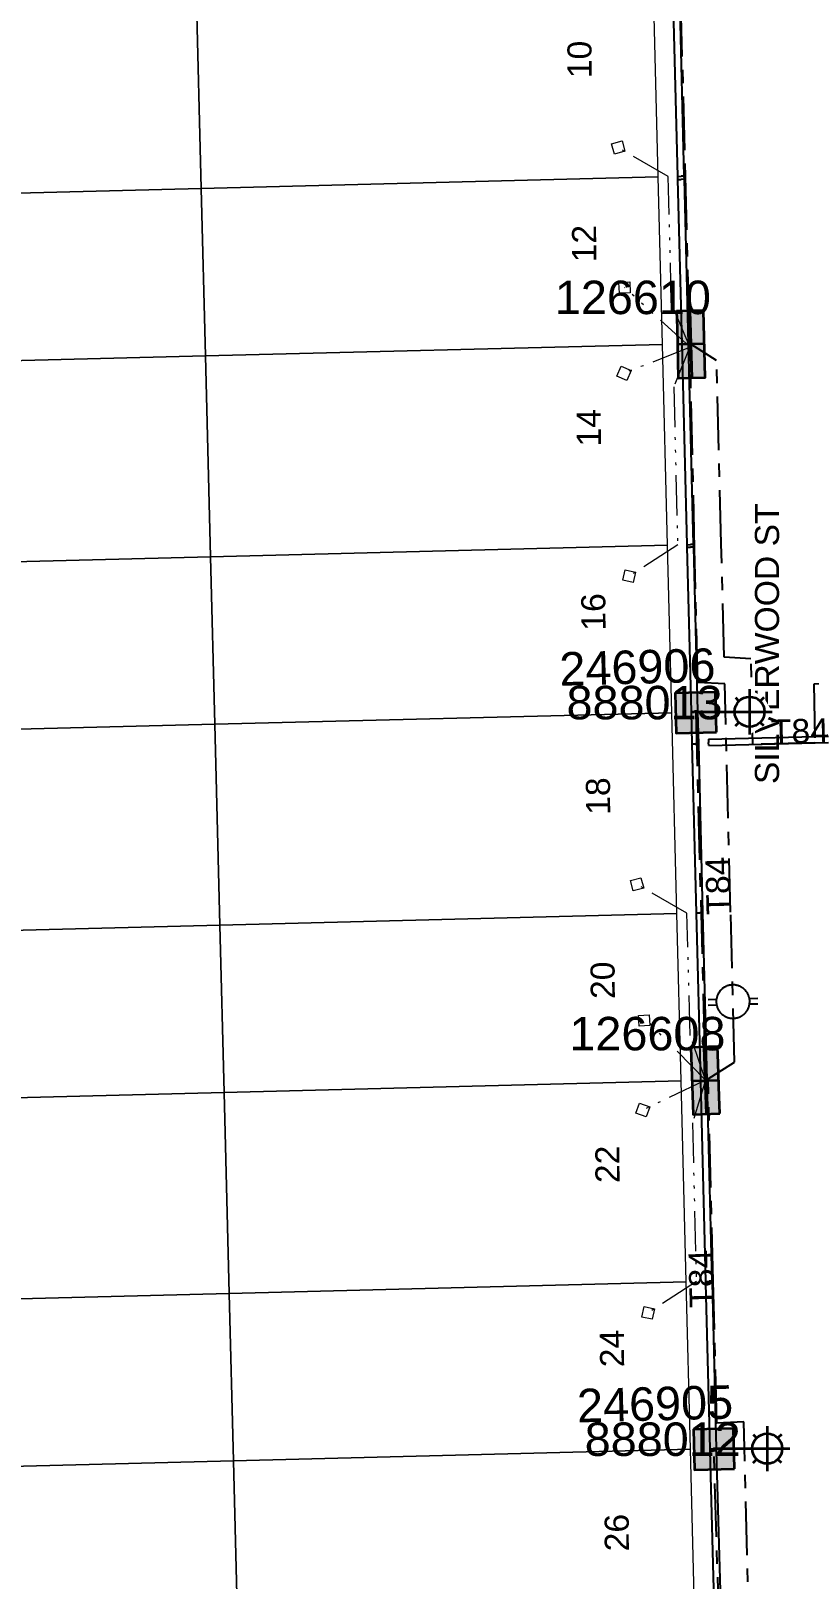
# Model space of a CAD drawing. Header units: metres. Extents: x 293418 to 294566, y 6233478 to 6234177.
# Drawn here: x 293934.6 to 293992.7, y 6233575.8 to 6233691.3 of the extents above; entities that cross this region are included whole.
import ezdxf
from ezdxf.enums import TextEntityAlignment as Align

# ---------------------------------------------------------------- set-up
doc = ezdxf.new("R2010")
doc.units = ezdxf.units.M
doc.linetypes.add('Cable Exist UG', pattern=[7, 4, -1, 1, -1])
doc.linetypes.add('PHANTOMX2', pattern=[6.6, 3, -0.75, 0.2, -0.75, 0.2, -0.75, 0.2, -0.75])
doc.layers.get('0').update_dxf_attribs({"color": 6})
for name, color, linetype, lineweight in [('_User_LV_Exist', 5, 'Continuous', 35), ('Cadastre Land Parcels_SP_EXT', 118, 'Continuous', 15), ('Cadastre Roads_SP_EXT', 218, 'Continuous', 15), ('Mains_LV_EXT', 163, 'Continuous', 25), ('Mains_LV_SL_EXT', 135, 'Continuous', 25), ('Services_SP_EXT', 42, 'PHANTOMX2', 20)]:
    doc.layers.add(name, color=color, linetype=linetype, lineweight=lineweight)
for name, color, linetype in [('Duct_SP_EXT', 30, 'Continuous'), ('Equip_LV_EXT', 7, 'Continuous'), ('Equip_SP_SL_EXT', 7, 'Continuous'), ('SupportsUG_SP_LV_EXT', 7, 'Continuous'), ('SupportsUG_SP_LV_SL_EXT', 7, 'Continuous')]:
    doc.layers.add(name, color=color, linetype=linetype)
doc.layers.add('Features_HIDE', color=1, linetype='Continuous', plot=False)
doc.styles.add('COLUMN_LABEL', font='arial.ttf', dxfattribs={"height": 2})
doc.styles.add('iecARIAL', font='arial.ttf', dxfattribs={"height": 2})
doc.styles.add('POLE_LABEL', font='arial.ttf', dxfattribs={"height": 2})
doc.styles.add('SL_LABEL', font='arial.ttf', dxfattribs={"height": 2})
doc.styles.get("Standard").update_dxf_attribs({"font": 'arial.ttf'})

# ---------------------------------------------------------------- blocks, each defined once
blk = doc.blocks.new('SL_LANTERN_EXT')
at = {"flags": 9}
for tag, p in [('LRATECODE', (-7.4, 0)), ('LOUTREACHVOCAB', (-7.2, 0)), ('LOUTREACH', (-7, 0)), ('LANTNUMBER', (-6.6, 0)), ('LNEW', (-6.4, 0)), ('LMASTVOCAB', (-6.2, 0)), ('LMAST', (-6, 0)), ('LLAMPVOCAB', (-5.8, 0)), ('LLAMP', (-5.6, 0)), ('LEXIST', (-5.4, 0)), ('LCHARGE3PERCENT', (-5.2, 0)), ('LCHARGE3', (-5, 0)), ('LCHARGE2PERCENT', (-4.8, 0)), ('LCHARGE2', (-4.6, 0)), ('LCHARGE1PERCENT', (-4.4, 0)), ('LCHARGE1', (-4.2, 0)), ('LCATEGORY', (-4, 0)), ('LBRACKETVOCAB', (-3.8, 0)), ('LBRACKET', (-3.6, 0)), ('LKINGHEIGHT', (-3.4, 0)), ('CREPLACE', (-3.2, 0)), ('CREMOVE', (-3, 0)), ('CNUMBER', (-2.8, 0)), ('CNEW', (-2.6, 0)), ('CEXIST', (-2.4, 0)), ('USAGE', (-2.2, 0)), ('STATE', (-2, 0)), ('OWNED_BY', (-1.8, 0)), ('ORIENTATION', (-1.6, 0)), ('OPERATING_VOLTAGE', (-1.4, 0)), ('NO_PHASES', (-1.2, 0)), ('LANTERN_TYPE', (-1, 0)), ('LANTERN_PURPOSE', (-0.8, 0)), ('CONTROL_TYPE', (-0.6, 0)), ('CONSTRUCTED_VOLTAGE', (-0.4, 0))]:
    blk.add_attdef(tag, text='', height=0.001, rotation=270, dxfattribs=at).set_placement(p, align=Align.MIDDLE_LEFT)
at = {"style": 'SL_LABEL', "flags": 9}
blk.add_attdef('STREET_CODE', text='', height=0.001, rotation=270, dxfattribs=at).set_placement((0, 0), align=Align.MIDDLE_LEFT)
at = {"flags": 1}
blk.add_attdef('Z', (0, 0), '', height=0.001, rotation=270, dxfattribs=at)
at = {"width": 0.9}
blk.add_attdef('LNUMBER', text='', height=1, dxfattribs=at).set_placement((7, -1), align=Align.MIDDLE_LEFT)
at = {"flags": 9}
for tag, p in [('LREMOVE', (0, -7.6)), ('LREPLACE', (0, -7.8)), ('LTYPE', (0, -8)), ('LTYPEVOCAB', (0, -8.2)), ('LEGEND', (0, -8.4)), ('SUBURB', (0, -8.6)), ('STREETNAME', (0, -8.8)), ('LOCATION', (0, -9)), ('NOTES', (0, -9.2)), ('MAINTAINED_BY', (0, -9.86))]:
    blk.add_attdef(tag, text='', height=0.001, dxfattribs=at).set_placement(p, align=Align.MIDDLE_LEFT)
blk.add_attdef('OPERATED_BY', (0, -9.61), '', height=0.001, dxfattribs=at)
at = {"layer": 'Features_HIDE', "width": 0.9}
blk.add_attdef('ASSET_NUM', text='', height=1, dxfattribs=at).set_placement((7, 1), align=Align.MIDDLE_LEFT)
blk.add_wipeout([(5.69, 0), (5.06, -1.06), (4, -1.69), (2.94, -1.06), (2.31, 0), (2.94, 1.06), (4, 1.69), (5.06, 1.06)])
for p, q in [((4, 1.69), (4, 0)), ((0, 0), (4, 0)), ((2.94, 1.06), (3.2, 0.8)), ((5.06, 1.06), (4.8, 0.8)), ((2.94, -1.06), (3.2, -0.8)), ((4, 0), (5.69, 0)), ((4, 0), (4, -1.69)), ((5.06, -1.06), (4.8, -0.8))]:
    blk.add_line(p, q)
blk.add_circle((4, 0), 1.12)
blk = doc.blocks.new('CCP_EXT')
at = {"flags": 9}
for tag, p in [('STATE', (0, -1.8)), ('LEGEND', (0, -1.4)), ('LIFE_SUPPORT', (0, -1.6)), ('NOTES', (0, -2))]:
    blk.add_attdef(tag, text='', height=0.2, dxfattribs=at).set_placement(p, align=Align.MIDDLE_LEFT)
blk.add_wipeout([(0, 0.57), (0.57, 0), (0, -0.57), (-0.57, 0)])
blk.add_lwpolyline([(-0.57, 0), (0, 0.57), (0.57, 0), (0, -0.57), (-0.57, 0)])
at = {"flags": 1}
blk.add_attdef('Z', (0, 0), '', height=0.2, dxfattribs=at)
at = {"flags": 9}
for tag, p in [('CCP_TYPE', (0, 0)), ('CONSTRUCTED_VOLTAGE', (0, -0.2)), ('OPERATING_VOLTAGE', (0, -0.6)), ('ORIENTATION', (0, -0.8)), ('OWNED_BY', (0, -1)), ('NO_PHASES', (0, -0.4)), ('USAGE', (0, -1.2))]:
    blk.add_attdef(tag, text='', height=0.2, dxfattribs=at).set_placement(p, align=Align.MIDDLE_LEFT)
blk = doc.blocks.new('LV_UG_LINKS_OPEN_EXT')
at = {"layer": 'Equip_LV_EXT'}
for tag, height, flags, p in [('NO_PHASES', 0.167, 9, (3.17, -2)), ('OPERATING_VOLTAGE', 0.2, 9, (3, -2.6)), ('ORIENTATION', 0.2, 9, (3, -2.8)), ('STATE', 0.2, 9, (3, -3)), ('SWITCH_TYPE', 0.2, 9, (3, -3.2)), ('USAGE', 0.2, 9, (3, -3.4)), ('OWNED_BY', 0.2, 9, (3, -3.8)), ('OPERATED_BY', 0.2, 9, (3, -4)), ('TYPE', 0.2, 9, (3, -4.6)), ('NOTES', 0.2, 9, (3, -3.6)), ('MAINTAINED_BY', 0.2, 9, (3, -4.2)), ('NUMBER_OF_PHASES', 0.2, 9, (3, -4.4)), ('Z', 0.2, 1, (3, -4.8))]:
    blk.add_attdef(tag, text='', height=height, dxfattribs=dict(at, flags=flags)).set_placement(p, align=Align.MIDDLE_LEFT)
blk.add_wipeout([(4, 1.25), (3.97, 1.25), (3.94, 1.25), (3.91, 1.25), (3.88, 1.24), (3.85, 1.24), (3.82, 1.24), (3.79, 1.23), (3.76, 1.23), (3.73, 1.22), (3.7, 1.21), (3.67, 1.2), (3.64, 1.2), (3.61, 1.19), (3.58, 1.18), (3.55, 1.17), (3.52, 1.15), (3.49, 1.14), (3.47, 1.13), (3.44, 1.12), (3.41, 1.1), (3.38, 1.09), (3.36, 1.07), (3.33, 1.06), (3.31, 1.04), (3.28, 1.02), (3.26, 1), (3.23, 0.99), (3.21, 0.97), (3.18, 0.95), (3.16, 0.93), (3.14, 0.91), (3.12, 0.88), (3.09, 0.86), (3.07, 0.84), (3.05, 0.82), (3.03, 0.79), (3.01, 0.77), (3, 0.74), (2.98, 0.72), (2.96, 0.69), (2.94, 0.67), (2.93, 0.64), (2.91, 0.62), (2.9, 0.59), (2.88, 0.56), (2.87, 0.53), (2.86, 0.51), (2.85, 0.48), (2.83, 0.45), (2.82, 0.42), (2.81, 0.39), (2.8, 0.36), (2.8, 0.33), (2.79, 0.3), (2.78, 0.27), (2.77, 0.24), (2.77, 0.21), (2.76, 0.18), (2.76, 0.15), (2.76, 0.12), (2.75, 0.09), (2.75, 0.06), (2.75, 0.03), (2.75, 0), (2.75, -0.03), (2.75, -0.06), (2.75, -0.09), (2.76, -0.12), (2.76, -0.15), (2.76, -0.18), (2.77, -0.21), (2.77, -0.24), (2.78, -0.27), (2.79, -0.3), (2.8, -0.33), (2.8, -0.36), (2.81, -0.39), (2.82, -0.42), (2.83, -0.45), (2.85, -0.48), (2.86, -0.51), (2.87, -0.53), (2.88, -0.56), (2.9, -0.59), (2.91, -0.62), (2.93, -0.64), (2.94, -0.67), (2.96, -0.69), (2.98, -0.72), (3, -0.74), (3.01, -0.77), (3.03, -0.79), (3.05, -0.82), (3.07, -0.84), (3.09, -0.86), (3.12, -0.88), (3.14, -0.91), (3.16, -0.93), (3.18, -0.95), (3.21, -0.97), (3.23, -0.99), (3.26, -1), (3.28, -1.02), (3.31, -1.04), (3.33, -1.06), (3.36, -1.07), (3.38, -1.09), (3.41, -1.1), (3.44, -1.12), (3.47, -1.13), (3.49, -1.14), (3.52, -1.15), (3.55, -1.17), (3.58, -1.18), (3.61, -1.19), (3.64, -1.2), (3.67, -1.2), (3.7, -1.21), (3.73, -1.22), (3.76, -1.23), (3.79, -1.23), (3.82, -1.24), (3.85, -1.24), (3.88, -1.24), (3.91, -1.25), (3.94, -1.25), (3.97, -1.25), (4, -1.25), (4.03, -1.25), (4.06, -1.25), (4.09, -1.25), (4.12, -1.24), (4.15, -1.24), (4.18, -1.24), (4.21, -1.23), (4.24, -1.23), (4.27, -1.22), (4.3, -1.21), (4.33, -1.2), (4.36, -1.2), (4.39, -1.19), (4.42, -1.18), (4.45, -1.17), (4.48, -1.15), (4.51, -1.14), (4.53, -1.13), (4.56, -1.12), (4.59, -1.1), (4.62, -1.09), (4.64, -1.07), (4.67, -1.06), (4.69, -1.04), (4.72, -1.02), (4.74, -1), (4.77, -0.99), (4.79, -0.97), (4.82, -0.95), (4.84, -0.93), (4.86, -0.91), (4.88, -0.88), (4.91, -0.86), (4.93, -0.84), (4.95, -0.82), (4.97, -0.79), (4.99, -0.77), (5, -0.74), (5.02, -0.72), (5.04, -0.69), (5.06, -0.67), (5.07, -0.64), (5.09, -0.62), (5.1, -0.59), (5.12, -0.56), (5.13, -0.53), (5.14, -0.51), (5.15, -0.48), (5.17, -0.45), (5.18, -0.42), (5.19, -0.39), (5.2, -0.36), (5.2, -0.33), (5.21, -0.3), (5.22, -0.27), (5.23, -0.24), (5.23, -0.21), (5.24, -0.18), (5.24, -0.15), (5.24, -0.12), (5.25, -0.09), (5.25, -0.06), (5.25, -0.03), (5.25, 0), (5.25, 0.03), (5.25, 0.06), (5.25, 0.09), (5.24, 0.12), (5.24, 0.15), (5.24, 0.18), (5.23, 0.21), (5.23, 0.24), (5.22, 0.27), (5.21, 0.3), (5.2, 0.33), (5.2, 0.36), (5.19, 0.39), (5.18, 0.42), (5.17, 0.45), (5.15, 0.48), (5.14, 0.51), (5.13, 0.53), (5.12, 0.56), (5.1, 0.59), (5.09, 0.62), (5.07, 0.64), (5.06, 0.67), (5.04, 0.69), (5.02, 0.72), (5, 0.74), (4.99, 0.77), (4.97, 0.79), (4.95, 0.82), (4.93, 0.84), (4.91, 0.86), (4.88, 0.88), (4.86, 0.91), (4.84, 0.93), (4.82, 0.95), (4.79, 0.97), (4.77, 0.99), (4.74, 1), (4.72, 1.02), (4.69, 1.04), (4.67, 1.06), (4.64, 1.07), (4.62, 1.09), (4.59, 1.1), (4.56, 1.12), (4.53, 1.13), (4.51, 1.14), (4.48, 1.15), (4.45, 1.17), (4.42, 1.18), (4.39, 1.19), (4.36, 1.2), (4.33, 1.2), (4.3, 1.21), (4.27, 1.22), (4.24, 1.23), (4.21, 1.23), (4.18, 1.24), (4.15, 1.24), (4.12, 1.24), (4.09, 1.25), (4.06, 1.25), (4.03, 1.25)]).dxf.layer = 'Equip_LV_EXT'
for p, q in [((3.79, 1.86), (3.79, 1.23)), ((4.21, 1.86), (4.21, 1.23)), ((3.79, -1.23), (3.79, -1.86)), ((4.21, -1.23), (4.21, -1.86))]:
    blk.add_line(p, q, dxfattribs=at)
at = {"layer": 'Equip_LV_EXT', "flags": 128}
blk.add_lwpolyline([(4, 1.25), (3.97, 1.25), (3.94, 1.25), (3.91, 1.25), (3.88, 1.24), (3.85, 1.24), (3.82, 1.24), (3.79, 1.23), (3.76, 1.23), (3.73, 1.22), (3.7, 1.21), (3.67, 1.2), (3.64, 1.2), (3.61, 1.19), (3.58, 1.18), (3.55, 1.17), (3.52, 1.15), (3.49, 1.14), (3.47, 1.13), (3.44, 1.12), (3.41, 1.1), (3.38, 1.09), (3.36, 1.07), (3.33, 1.06), (3.31, 1.04), (3.28, 1.02), (3.26, 1), (3.23, 0.99), (3.21, 0.97), (3.18, 0.95), (3.16, 0.93), (3.14, 0.91), (3.12, 0.88), (3.09, 0.86), (3.07, 0.84), (3.05, 0.82), (3.03, 0.79), (3.01, 0.77), (3, 0.74), (2.98, 0.72), (2.96, 0.69), (2.94, 0.67), (2.93, 0.64), (2.91, 0.62), (2.9, 0.59), (2.88, 0.56), (2.87, 0.53), (2.86, 0.51), (2.85, 0.48), (2.83, 0.45), (2.82, 0.42), (2.81, 0.39), (2.8, 0.36), (2.8, 0.33), (2.79, 0.3), (2.78, 0.27), (2.77, 0.24), (2.77, 0.21), (2.76, 0.18), (2.76, 0.15), (2.76, 0.12), (2.75, 0.09), (2.75, 0.06), (2.75, 0.03), (2.75, 0), (2.75, -0.03), (2.75, -0.06), (2.75, -0.09), (2.76, -0.12), (2.76, -0.15), (2.76, -0.18), (2.77, -0.21), (2.77, -0.24), (2.78, -0.27), (2.79, -0.3), (2.8, -0.33), (2.8, -0.36), (2.81, -0.39), (2.82, -0.42), (2.83, -0.45), (2.85, -0.48), (2.86, -0.51), (2.87, -0.53), (2.88, -0.56), (2.9, -0.59), (2.91, -0.62), (2.93, -0.64), (2.94, -0.67), (2.96, -0.69), (2.98, -0.72), (3, -0.74), (3.01, -0.77), (3.03, -0.79), (3.05, -0.82), (3.07, -0.84), (3.09, -0.86), (3.12, -0.88), (3.14, -0.91), (3.16, -0.93), (3.18, -0.95), (3.21, -0.97), (3.23, -0.99), (3.26, -1), (3.28, -1.02), (3.31, -1.04), (3.33, -1.06), (3.36, -1.07), (3.38, -1.09), (3.41, -1.1), (3.44, -1.12), (3.47, -1.13), (3.49, -1.14), (3.52, -1.15), (3.55, -1.17), (3.58, -1.18), (3.61, -1.19), (3.64, -1.2), (3.67, -1.2), (3.7, -1.21), (3.73, -1.22), (3.76, -1.23), (3.79, -1.23), (3.82, -1.24), (3.85, -1.24), (3.88, -1.24), (3.91, -1.25), (3.94, -1.25), (3.97, -1.25), (4, -1.25), (4.03, -1.25), (4.06, -1.25), (4.09, -1.25), (4.12, -1.24), (4.15, -1.24), (4.18, -1.24), (4.21, -1.23), (4.24, -1.23), (4.27, -1.22), (4.3, -1.21), (4.33, -1.2), (4.36, -1.2), (4.39, -1.19), (4.42, -1.18), (4.45, -1.17), (4.48, -1.15), (4.51, -1.14), (4.53, -1.13), (4.56, -1.12), (4.59, -1.1), (4.62, -1.09), (4.64, -1.07), (4.67, -1.06), (4.69, -1.04), (4.72, -1.02), (4.74, -1), (4.77, -0.99), (4.79, -0.97), (4.82, -0.95), (4.84, -0.93), (4.86, -0.91), (4.88, -0.88), (4.91, -0.86), (4.93, -0.84), (4.95, -0.82), (4.97, -0.79), (4.99, -0.77), (5, -0.74), (5.02, -0.72), (5.04, -0.69), (5.06, -0.67), (5.07, -0.64), (5.09, -0.62), (5.1, -0.59), (5.12, -0.56), (5.13, -0.53), (5.14, -0.51), (5.15, -0.48), (5.17, -0.45), (5.18, -0.42), (5.19, -0.39), (5.2, -0.36), (5.2, -0.33), (5.21, -0.3), (5.22, -0.27), (5.23, -0.24), (5.23, -0.21), (5.24, -0.18), (5.24, -0.15), (5.24, -0.12), (5.25, -0.09), (5.25, -0.06), (5.25, -0.03), (5.25, 0), (5.25, 0.03), (5.25, 0.06), (5.25, 0.09), (5.24, 0.12), (5.24, 0.15), (5.24, 0.18), (5.23, 0.21), (5.23, 0.24), (5.22, 0.27), (5.21, 0.3), (5.2, 0.33), (5.2, 0.36), (5.19, 0.39), (5.18, 0.42), (5.17, 0.45), (5.15, 0.48), (5.14, 0.51), (5.13, 0.53), (5.12, 0.56), (5.1, 0.59), (5.09, 0.62), (5.07, 0.64), (5.06, 0.67), (5.04, 0.69), (5.02, 0.72), (5, 0.74), (4.99, 0.77), (4.97, 0.79), (4.95, 0.82), (4.93, 0.84), (4.91, 0.86), (4.88, 0.88), (4.86, 0.91), (4.84, 0.93), (4.82, 0.95), (4.79, 0.97), (4.77, 0.99), (4.74, 1), (4.72, 1.02), (4.69, 1.04), (4.67, 1.06), (4.64, 1.07), (4.62, 1.09), (4.59, 1.1), (4.56, 1.12), (4.53, 1.13), (4.51, 1.14), (4.48, 1.15), (4.45, 1.17), (4.42, 1.18), (4.39, 1.19), (4.36, 1.2), (4.33, 1.2), (4.3, 1.21), (4.27, 1.22), (4.24, 1.23), (4.21, 1.23), (4.18, 1.24), (4.15, 1.24), (4.12, 1.24), (4.09, 1.25), (4.06, 1.25), (4.03, 1.25)], close=True, dxfattribs=at)
at = {"layer": 'Equip_LV_EXT', "flags": 9}
for tag, p in [('ACTUAL_STATUS', (3.17, -1.67)), ('CONSTRUCTED_VOLTAGE', (3.17, -1.83))]:
    blk.add_attdef(tag, text='', height=0.167, dxfattribs=at).set_placement(p, align=Align.MIDDLE_LEFT)
blk = doc.blocks.new('PILLAR_EXT')
blk.add_hatch(color=256).paths.add_polyline_path([(-2.5, 1), (-2.5, -1), (2.5, -1), (2.5, 1)])
for p, q in [((-2.5, 0), (2.5, 0)), ((0, 1), (0, -1))]:
    blk.add_line(p, q)
at = {"ltscale": 10}
blk.add_line((2.5, 0), (-2.5, 0), dxfattribs=at)
blk.add_lwpolyline([(-2.5, -1), (-1.25, -1), (1.25, -1), (2.5, -1), (2.5, 1), (-2.5, 1)], close=True)
at = {"width": 0.9, "flags": 8}
blk.add_attdef('ASSET_NUM', text='', height=2, rotation=90, dxfattribs=at).set_placement((-2, 4), align=Align.MIDDLE_LEFT)
for tag, p, flags in [('OWNED_BY', (0, -0.2), 9), ('STATE', (0, -0.4), 9), ('SUPPORT_TYPE', (0, -0.6), 9), ('USAGE', (0, -0.8), 9), ('LEGEND', (0, -1), 9), ('LOCATION', (0, -1.2), 9), ('STREETNAME', (0, -1.8), 9), ('SUBURB', (0, -2), 1), ('NOTES', (0, -1.4), 9), ('PARENT', (0, -1.6), 9)]:
    blk.add_attdef(tag, p, '', height=0.2, dxfattribs=dict(flags=flags))
blk = doc.blocks.new('COLUMN_EXT')
blk.add_hatch(color=256).paths.add_polyline_path([(1.5, -1.5), (1.5, 1.5), (-1.5, 1.5), (-1.5, -1.5)])
blk.add_lwpolyline([(1.5, 1.5), (-1.5, 1.5), (-1.5, -1.5), (1.5, -1.5)], close=True)
at = {"flags": 1}
blk.add_attdef('Z', (-1.81, 2.35), '', height=0.2, rotation=180, dxfattribs=at)
at = {"flags": 9}
for tag, p in [('STREETNAME', (-1.81, 1.6)), ('LOCATION', (-1.81, 1.4)), ('SUBURB', (-1.81, 1.8)), ('LEGEND', (-1.81, 1.2)), ('NOTES', (-1.81, 2)), ('COLUMN_TYPE', (-1.81, 0.4)), ('OWNED_BY', (-1.81, 0.6)), ('USAGE', (-1.81, 1)), ('STATE', (-1.81, 0.8))]:
    blk.add_attdef(tag, text='', height=0.2, rotation=180, dxfattribs=at).set_placement(p, align=Align.MIDDLE_LEFT)
for tag, style, p in [('STRUCTURE_PLANT_NUMBER', 'POLE_LABEL', (-1.81, -0.03)), ('STREET_CODE', 'COLUMN_LABEL', (-1.81, 0.2))]:
    blk.add_attdef(tag, text='', height=0.2, rotation=180, dxfattribs=dict(at, style=style)).set_placement(p, align=Align.MIDDLE_LEFT)
at = {"style": 'COLUMN_LABEL', "width": 0.9, "flags": 8}
blk.add_attdef('ASSET_NUM', text='', height=2, rotation=270, dxfattribs=at).set_placement((2, -4), align=Align.MIDDLE_LEFT)

msp = doc.modelspace()

# ---------------------------------------------------------------- linework, layer by layer
at = {"layer": 'Cadastre Land Parcels_SP_EXT', "linetype": 'Continuous'}
for points in [[(293981.449, 6233680.433), (293981.07, 6233695.43), (293946.938, 6233694.567), (293947.317, 6233679.57), (293981.449, 6233680.433)], [(293947.317, 6233679.57), (293946.938, 6233694.567), (293913.605, 6233693.724), (293913.984, 6233678.728), (293947.317, 6233679.57)], [(293981.766, 6233667.936), (293981.449, 6233680.433), (293947.317, 6233679.57), (293947.633, 6233667.073), (293981.766, 6233667.936)], [(293947.633, 6233667.073), (293947.317, 6233679.57), (293913.984, 6233678.728), (293914.3, 6233666.231), (293947.633, 6233667.073)], [(293982.145, 6233652.939), (293981.766, 6233667.936), (293947.633, 6233667.073), (293948.012, 6233652.076), (293982.145, 6233652.939)], [(293948.012, 6233652.076), (293947.633, 6233667.073), (293914.3, 6233666.231), (293914.679, 6233651.234), (293948.012, 6233652.076)], [(293982.46, 6233640.442), (293982.145, 6233652.939), (293948.012, 6233652.076), (293948.327, 6233639.579), (293982.46, 6233640.442)], [(293948.327, 6233639.579), (293948.012, 6233652.076), (293914.679, 6233651.234), (293914.995, 6233638.737), (293948.327, 6233639.579)], [(293948.706, 6233624.583), (293948.327, 6233639.579), (293914.995, 6233638.737), (293915.312, 6233626.194), (293915.374, 6233623.74), (293948.706, 6233624.583)], [(293982.839, 6233625.445), (293982.46, 6233640.442), (293948.327, 6233639.579), (293948.706, 6233624.583), (293982.839, 6233625.445)], [(293949.023, 6233612.086), (293948.706, 6233624.583), (293915.374, 6233623.74), (293915.689, 6233611.243), (293949.023, 6233612.086)], [(293983.156, 6233612.948), (293982.839, 6233625.445), (293948.706, 6233624.583), (293949.023, 6233612.086), (293983.156, 6233612.948)], [(293983.535, 6233597.952), (293983.156, 6233612.948), (293949.023, 6233612.086), (293949.402, 6233597.089), (293983.535, 6233597.952)], [(293949.402, 6233597.089), (293949.023, 6233612.086), (293915.689, 6233611.243), (293916.069, 6233596.246), (293949.402, 6233597.089)], [(293983.851, 6233585.455), (293983.535, 6233597.952), (293949.402, 6233597.089), (293949.718, 6233584.592), (293983.851, 6233585.455)], [(293949.718, 6233584.592), (293949.402, 6233597.089), (293916.069, 6233596.246), (293916.385, 6233583.748), (293949.718, 6233584.592)], [(293984.23, 6233570.458), (293983.851, 6233585.455), (293949.718, 6233584.592), (293950.097, 6233569.594), (293984.23, 6233570.458)], [(293950.097, 6233569.594), (293949.718, 6233584.592), (293916.385, 6233583.748), (293916.764, 6233568.751), (293950.097, 6233569.594)]]:
    msp.add_lwpolyline(points, close=True, dxfattribs=at)
at = {"layer": 'Duct_SP_EXT'}
for p, q in [((293982.909, 6233680.478), (293982.529, 6233695.47)), ((293983.389, 6233680.491), (293983.008, 6233695.482)), ((293982.909, 6233680.478), (293983.149, 6233680.485)), ((293982.915, 6233680.251), (293982.909, 6233680.478)), ((293982.915, 6233680.251), (293983.155, 6233680.257)), ((293983.227, 6233667.983), (293982.915, 6233680.251)), ((293983.389, 6233680.491), (293983.149, 6233680.485)), ((293983.395, 6233680.263), (293983.155, 6233680.257)), ((293983.395, 6233680.263), (293983.389, 6233680.491)), ((293983.707, 6233667.995), (293983.395, 6233680.263)), ((293983.227, 6233667.983), (293983.467, 6233667.989)), ((293983.227, 6233667.983), (293983.467, 6233667.989)), ((293983.607, 6233652.983), (293983.227, 6233667.983)), ((293983.707, 6233667.995), (293983.467, 6233667.989)), ((293983.707, 6233667.995), (293983.467, 6233667.989)), ((293984.087, 6233652.994), (293983.707, 6233667.995)), ((293983.607, 6233652.983), (293983.847, 6233652.989)), ((293983.612, 6233652.788), (293983.607, 6233652.983)), ((293983.612, 6233652.788), (293983.852, 6233652.793)), ((293983.922, 6233640.539), (293983.612, 6233652.788)), ((293984.087, 6233652.994), (293983.847, 6233652.989)), ((293984.092, 6233652.799), (293983.852, 6233652.793)), ((293984.092, 6233652.799), (293984.087, 6233652.994)), ((293984.402, 6233640.551), (293984.092, 6233652.799)), ((293983.922, 6233640.539), (293984.162, 6233640.545)), ((293983.922, 6233640.539), (293984.162, 6233640.545)), ((293983.923, 6233640.484), (293983.922, 6233640.539)), ((293983.923, 6233640.484), (293984.163, 6233640.49)), ((293983.988, 6233638.112), (293983.923, 6233640.484)), ((293984.402, 6233640.551), (293984.162, 6233640.545)), ((293984.402, 6233640.55), (293984.162, 6233640.545)), ((293984.403, 6233640.496), (293984.163, 6233640.49)), ((293984.403, 6233640.496), (293984.402, 6233640.55)), ((293984.468, 6233638.125), (293984.403, 6233640.496)), ((293985.204, 6233638.467), (293994.156, 6233638.69)), ((293985.204, 6233638.467), (293985.21, 6233638.227)), ((293983.988, 6233638.112), (293984.228, 6233638.118)), ((293983.988, 6233638.112), (293984.228, 6233638.118)), ((293984.303, 6233625.508), (293983.988, 6233638.112)), ((293984.468, 6233638.125), (293984.228, 6233638.118)), ((293984.468, 6233638.124), (293984.228, 6233638.118)), ((293984.783, 6233625.519), (293984.468, 6233638.124)), ((293985.216, 6233637.987), (293985.21, 6233638.227)), ((293985.216, 6233637.987), (293994.168, 6233638.21)), ((293984.303, 6233625.508), (293984.543, 6233625.513)), ((293984.303, 6233625.487), (293984.303, 6233625.508)), ((293984.303, 6233625.487), (293984.543, 6233625.493)), ((293984.783, 6233625.519), (293984.543, 6233625.513)), ((293984.783, 6233625.499), (293984.543, 6233625.493)), ((293984.783, 6233625.499), (293984.783, 6233625.519)), ((293984.622, 6233612.989), (293984.862, 6233612.995)), ((293984.623, 6233612.934), (293984.622, 6233612.989)), ((293984.623, 6233612.934), (293984.863, 6233612.94)), ((293984.623, 6233612.934), (293984.863, 6233612.94)), ((293985.002, 6233597.992), (293984.623, 6233612.934)), ((293985.102, 6233613.001), (293984.862, 6233612.995)), ((293985.103, 6233612.946), (293984.863, 6233612.94)), ((293985.103, 6233612.946), (293984.863, 6233612.94)), ((293985.103, 6233612.946), (293985.102, 6233613.001)), ((293985.482, 6233598.005), (293985.103, 6233612.946)), ((293985.002, 6233597.992), (293985.242, 6233597.998)), ((293985.006, 6233597.857), (293985.002, 6233597.992)), ((293985.006, 6233597.857), (293985.246, 6233597.863)), ((293985.319, 6233585.495), (293985.006, 6233597.857)), ((293985.482, 6233598.005), (293985.242, 6233597.998)), ((293985.486, 6233597.869), (293985.246, 6233597.863)), ((293985.486, 6233597.869), (293985.482, 6233598.005)), ((293985.799, 6233585.508), (293985.486, 6233597.869)), ((293985.319, 6233585.495), (293985.559, 6233585.501)), ((293985.324, 6233585.327), (293985.319, 6233585.495)), ((293985.324, 6233585.327), (293985.564, 6233585.334)), ((293985.324, 6233585.327), (293985.564, 6233585.334)), ((293985.725, 6233570.496), (293985.324, 6233585.327)), ((293985.799, 6233585.508), (293985.559, 6233585.501)), ((293985.804, 6233585.341), (293985.564, 6233585.334)), ((293985.804, 6233585.34), (293985.564, 6233585.334)), ((293985.804, 6233585.341), (293985.799, 6233585.508)), ((293986.205, 6233570.508), (293985.804, 6233585.34))]:
    msp.add_line(p, q, dxfattribs=at)
at = {"layer": 'Mains_LV_EXT', "linetype": 'Cable Exist UG'}
for points in [[(293993.878, 6233695.686), (293992.722, 6233693.649), (293992.722, 6233693.649), (293985.087, 6233693.562), (293983.117, 6233693.43), (293983.117, 6233693.43), (293983.449, 6233680.493), (293983.767, 6233667.995)], [(293995.367, 6233638.25), (293995.274, 6233642.672), (293993.054, 6233642.572), (293993.138, 6233638.2), (293988.498, 6233638.087), (293988.498, 6233638.087), (293988.372, 6233644.475), (293986.36, 6233644.596), (293986.149, 6233653.054), (293985.799, 6233666.731), (293983.88, 6233667.945)], [(293986.362, 6233557.949), (293988.574, 6233559.075), (293988.574, 6233559.075), (293988.279, 6233570.561), (293987.878, 6233585.56), (293987.832, 6233587.509), (293985.829, 6233587.411), (293985.829, 6233587.411), (293985.543, 6233598.006), (293985.162, 6233613.003)]]:
    msp.add_lwpolyline(points, dxfattribs=at)
at = {"layer": 'Mains_LV_SL_EXT', "linetype": 'Cable Exist UG'}
msp.add_lwpolyline([(293986.41, 6233557.916), (293985.606, 6233585.458)], dxfattribs=at)

# ---------------------------------------------------------------- block references
at = {"layer": 'Equip_LV_EXT', "rotation": 91.44927155857302}
msp.add_blockref('LV_UG_LINKS_OPEN_EXT', (293987.128, 6233614.877), dxfattribs=at)

# ---------------------------------------------------------------- texts
at = {"layer": 'Cadastre Roads_SP_EXT'}
msp.add_text('SILVERWOOD ST', height=1.8, rotation=90, dxfattribs=at).set_placement((293990.467, 6233635.112))
at = {"layer": 'Features_HIDE'}
for s, rotation, p in [('10', 90.25693, (293976.473, 6233687.811)), ('12', 90.25693, (293976.819, 6233674.064)), ('14', 90.25578, (293977.167, 6233660.317)), ('16', 90.51156, (293977.514, 6233646.571)), ('18', 90.51385, (293977.862, 6233632.824)), ('20', 90.51156, (293978.209, 6233619.077)), ('22', 90.25578, (293978.557, 6233605.33)), ('24', 90.51156, (293978.904, 6233591.584)), ('26', 90.25693, (293979.253, 6233577.838))]:
    msp.add_text(s, height=1.8, rotation=rotation, dxfattribs=at).set_placement(p)
at = {"layer": 'Mains_LV_EXT'}
for rotation, p in [(1.43224, (293989.883, 6233638.121)), (91.44927, (293986.857, 6233625.386)), (91.44927, (293985.604, 6233596.039))]:
    msp.add_text('T84', height=1.8, rotation=rotation, dxfattribs=at).set_placement(p)

# ---------------------------------------------------------------- next in the draw order: linework, layer by layer
at = {"layer": 'Duct_SP_EXT'}
for p, q in [((293984.622, 6233612.989), (293984.303, 6233625.487)), ((293985.102, 6233613.001), (293984.783, 6233625.499))]:
    msp.add_line(p, q, dxfattribs=at)
at = {"layer": 'Mains_LV_EXT', "linetype": 'Cable Exist UG'}
msp.add_lwpolyline([(293984.964, 6233612.984), (293987.139, 6233614.366), (293987.139, 6233614.366), (293986.852, 6233625.562), (293986.469, 6233640.557), (293986.416, 6233642.587), (293984.408, 6233642.693), (293984.408, 6233642.693), (293984.155, 6233652.683), (293983.824, 6233667.717)], dxfattribs=at)
at = {"layer": 'Mains_LV_SL_EXT', "linetype": 'Cable Exist UG'}
msp.add_lwpolyline([(293984.249, 6233640.447), (293984.966, 6233613.022)], dxfattribs=at)

# ---------------------------------------------------------------- next in the draw order: block references
at = {"layer": 'Equip_SP_SL_EXT'}
ref = msp.add_blockref('SL_LANTERN_EXT', (293985.583, 6233585.503), dxfattribs=at)
ref.add_attrib('ASSET_NUM', '246905', dxfattribs={"layer": '0', "height": 2.5, "rotation": 1.45456, "style": 'iecARIAL'}).set_placement((293987.083, 6233587.003), align=Align.BOTTOM_RIGHT)
at = {"layer": 'Services_SP_EXT'}
for p, rotation in [((293978.458, 6233682.633), 330.0739891653873), ((293978.933, 6233672.178), 317.7184105121339), ((293978.888, 6233665.781), 21.51480686716663), ((293979.277, 6233650.635), 32.82440953179419), ((293979.867, 6233627.631), 330.0737022476675), ((293980.39, 6233617.471), 318.3893506571652), ((293980.296, 6233610.783), 25.58954700368141), ((293980.692, 6233595.639), 32.82440953179419)]:
    msp.add_blockref('CCP_EXT', p, dxfattribs=dict(at, rotation=rotation))

# ---------------------------------------------------------------- next in the draw order: linework, layer by layer
for points in [[(293983.809, 6233667.742), (293982.421, 6233671.028), (293982.199, 6233680.459), (293978.458, 6233682.633)], [(293983.824, 6233667.717), (293978.933, 6233672.178)], [(293983.824, 6233667.717), (293978.888, 6233665.781)], [(293983.809, 6233667.742), (293982.602, 6233664.767), (293982.897, 6233652.962), (293979.277, 6233650.635)], [(293984.966, 6233613.022), (293983.841, 6233616.337), (293983.593, 6233625.468), (293979.867, 6233627.631)], [(293984.966, 6233613.022), (293980.67, 6233617.403)], [(293984.966, 6233613.022), (293980.296, 6233610.783)], [(293984.966, 6233613.022), (293983.998, 6233609.833), (293984.292, 6233597.973), (293980.692, 6233595.639)]]:
    msp.add_lwpolyline(points, dxfattribs=at)

# ---------------------------------------------------------------- next in the draw order: block references
at = {"layer": '_User_LV_Exist'}
ref = msp.add_blockref('PILLAR_EXT', (293983.88, 6233667.945), dxfattribs=dict(at, rotation=271.4491832738124))
ref.add_attrib('ASSET_NUM', '126610', dxfattribs={"layer": '0', "height": 2.5, "style": 'iecARIAL'}).set_placement((293985.38, 6233671.445), align=Align.MIDDLE_RIGHT)
ref = msp.add_blockref('PILLAR_EXT', (293984.964, 6233612.984), dxfattribs=dict(at, rotation=91.92053597133936))
ref.add_attrib('ASSET_NUM', '126608', dxfattribs={"layer": '0', "height": 2.5, "style": 'iecARIAL'}).set_placement((293986.464, 6233616.484), align=Align.MIDDLE_RIGHT)
at = {"layer": 'Equip_SP_SL_EXT'}
ref = msp.add_blockref('SL_LANTERN_EXT', (293984.267, 6233640.511), dxfattribs=at)
ref.add_attrib('ASSET_NUM', '246906', dxfattribs={"layer": '0', "height": 2.5, "rotation": 1.53826, "style": 'iecARIAL'}).set_placement((293985.767, 6233642.011), align=Align.BOTTOM_RIGHT)
at = {"layer": 'SupportsUG_SP_LV_EXT'}
ref = msp.add_blockref('PILLAR_EXT', (293983.88, 6233667.945), dxfattribs=dict(at, rotation=271.4491832738124))
ref.add_attrib('ASSET_NUM', '126610', dxfattribs={"layer": '0', "height": 2.5, "style": 'iecARIAL'}).set_placement((293985.38, 6233671.445), align=Align.MIDDLE_RIGHT)
ref = msp.add_blockref('PILLAR_EXT', (293984.964, 6233612.984), dxfattribs=dict(at, rotation=91.92053597133936))
ref.add_attrib('ASSET_NUM', '126608', dxfattribs={"layer": '0', "height": 2.5, "style": 'iecARIAL'}).set_placement((293986.464, 6233616.484), align=Align.MIDDLE_RIGHT)
at = {"layer": 'SupportsUG_SP_LV_SL_EXT'}
ref = msp.add_blockref('COLUMN_EXT', (293985.606, 6233585.458), dxfattribs=dict(at, rotation=271.4491832738124))
ref.add_attrib('ASSET_NUM', '888012', dxfattribs={"layer": '0', "height": 2.5, "style": 'COLUMN_LABEL'}).set_placement((293987.606, 6233586.208), align=Align.MIDDLE_RIGHT)

# ---------------------------------------------------------------- next in the draw order: block references
at = {"layer": '_User_LV_Exist'}
ref = msp.add_blockref('SL_LANTERN_EXT', (293985.583, 6233585.503), dxfattribs=at)
ref.add_attrib('ASSET_NUM', '246905', dxfattribs={"layer": '0', "height": 2.5, "rotation": 1.45456, "style": 'iecARIAL'}).set_placement((293987.083, 6233587.003), align=Align.BOTTOM_RIGHT)
at = {"layer": 'SupportsUG_SP_LV_SL_EXT'}
ref = msp.add_blockref('COLUMN_EXT', (293984.249, 6233640.447), dxfattribs=dict(at, rotation=271.4491832738124))
ref.add_attrib('ASSET_NUM', '888013', dxfattribs={"layer": '0', "height": 2.5, "style": 'COLUMN_LABEL'}).set_placement((293986.249, 6233641.197), align=Align.MIDDLE_RIGHT)

# ---------------------------------------------------------------- next in the draw order: block references
at = {"layer": '_User_LV_Exist'}
ref = msp.add_blockref('SL_LANTERN_EXT', (293984.267, 6233640.511), dxfattribs=at)
ref.add_attrib('ASSET_NUM', '246906', dxfattribs={"layer": '0', "height": 2.5, "rotation": 1.53826, "style": 'iecARIAL'}).set_placement((293985.767, 6233642.011), align=Align.BOTTOM_RIGHT)
ref = msp.add_blockref('COLUMN_EXT', (293985.606, 6233585.458), dxfattribs=dict(at, rotation=271.4491832738124))
ref.add_attrib('ASSET_NUM', '888012', dxfattribs={"layer": '0', "height": 2.5, "style": 'COLUMN_LABEL'}).set_placement((293987.606, 6233586.208), align=Align.MIDDLE_RIGHT)

# ---------------------------------------------------------------- next in the draw order: block references
ref = msp.add_blockref('COLUMN_EXT', (293984.249, 6233640.447), dxfattribs=dict(at, rotation=271.4491832738124))
ref.add_attrib('ASSET_NUM', '888013', dxfattribs={"layer": '0', "height": 2.5, "style": 'COLUMN_LABEL'}).set_placement((293986.249, 6233641.197), align=Align.MIDDLE_RIGHT)

doc.saveas('drawing.dxf')
